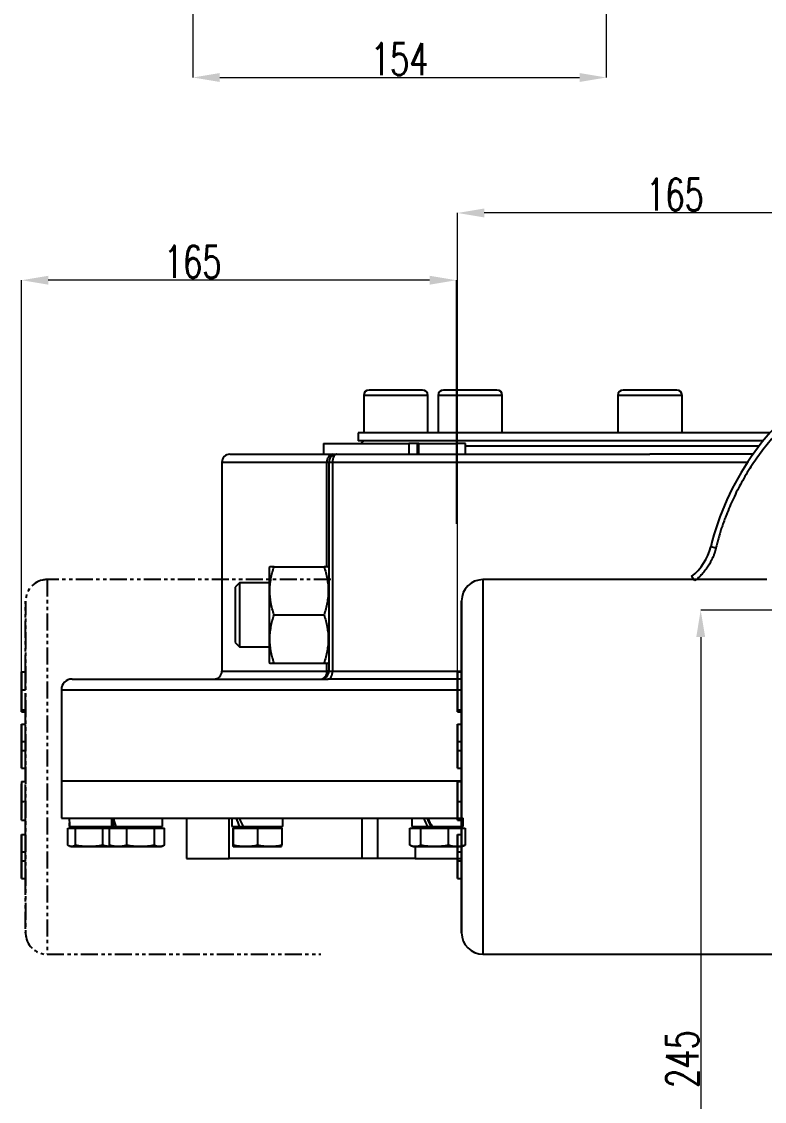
# Model space of a CAD drawing. Header units: millimetres. Extents: x 1953 to 4389, y 564 to 2287.
# Drawn here: x 2490.3 to 2767.9, y 815.7 to 1219.2 of the extents above; entities that cross this region are included whole.
import ezdxf

# ---------------------------------------------------------------- set-up
doc = ezdxf.new("R2010")
doc.units = ezdxf.units.MM
doc.linetypes.add('PHANTOM', pattern=[12.7, 6.35, -1.27, 1.27, -1.27, 1.27, -1.27])
doc.layers.add('AM_5', color=3, linetype='Continuous', lineweight=25)
doc.styles.add('SLDTEXTSTYLE1', font='txt.shx', dxfattribs={"width": 0.7, "bigfont": 'gbcbig.shx'})
doc.dimstyles.new('SLDDIMSTYLE12$0', dxfattribs={"dimtxt": 12, "dimasz": 10, "dimexe": 0, "dimexo": 0.0625, "dimgap": 0.875, "dimtad": 1, "dimdec": 1, "dimlfac": 1.8, "dimrnd": 1e-09, "dimzin": 12, "dimdsep": 46, "dimtxsty": 'SLDTEXTSTYLE1', "dimcen": 0.09, "dimdle": 8.16, "dimclrd": 3, "dimclre": 3, "dimadec": 0, "dimazin": 3, "dimtfac": 1, "dimtdec": 1, "dimtofl": 0, "dimtmove": 0, "dimatfit": 3, "dimfxl": 0, "dimfrac": 2, "dimtolj": 1, "dimlwd": 5, "dimlwe": 5, "dimarcsym": 0})

# ---------------------------------------------------------------- blocks, each defined once
blk = doc.blocks.new('*D67')
at = {"layer": 'AM_5', "color": 3, "linetype": 'Continuous', "lineweight": 5, "transparency": 16777216}
for p, q in [((2653.25, 976.33), (2653.25, 1147.72)), ((2805.75, 1147.72), (2663.25, 1147.72))]:
    blk.add_line(p, q, dxfattribs=at)
at = {"layer": 'AM_5', "color": 3, "lineweight": 5, "transparency": 16777216}
blk.add_line((2815.75, 1031.51), (2815.75, 1147.72), dxfattribs=at)
at = {"layer": 'AM_5', "color": 3, "transparency": 16777216}
for points in [[(2663.25, 1149.39), (2663.25, 1146.05), (2653.25, 1147.72)], [(2805.75, 1149.39), (2805.75, 1146.05), (2815.75, 1147.72)]]:
    blk.add_solid(points, dxfattribs=at)
at = {"layer": 'Defpoints', "color": 0, "transparency": 16777216}
for p in [(2653.25, 1147.72), (2815.75, 1031.45), (2653.25, 976.27)]:
    blk.add_point(p, dxfattribs=at)
at = {"layer": 'AM_5', "color": 0, "transparency": 16777216, "insert": (2734.5, 1154.59), "char_height": 12, "attachment_point": 5, "style": 'SLDTEXTSTYLE1'}
blk.add_mtext('\\A1;165', dxfattribs=at)
blk = doc.blocks.new('*D76')
at = {"layer": 'AM_5', "color": 3, "linetype": 'Continuous', "lineweight": 5, "transparency": 16777216}
for p, q in [((2490.29, 976.33), (2490.29, 1122.59)), ((2642.79, 1122.59), (2500.29, 1122.59))]:
    blk.add_line(p, q, dxfattribs=at)
at = {"layer": 'AM_5', "color": 3, "lineweight": 5, "transparency": 16777216}
blk.add_line((2652.79, 1031.51), (2652.79, 1122.59), dxfattribs=at)
at = {"layer": 'AM_5', "color": 3, "transparency": 16777216}
for points in [[(2500.29, 1124.25), (2500.29, 1120.92), (2490.29, 1122.59)], [(2642.79, 1124.25), (2642.79, 1120.92), (2652.79, 1122.59)]]:
    blk.add_solid(points, dxfattribs=at)
at = {"layer": 'Defpoints', "color": 0, "transparency": 16777216}
for p in [(2490.29, 1122.59), (2652.79, 1031.45), (2490.29, 976.27)]:
    blk.add_point(p, dxfattribs=at)
at = {"layer": 'AM_5', "color": 0, "transparency": 16777216, "insert": (2554.23, 1129.46), "char_height": 12, "attachment_point": 5, "style": 'SLDTEXTSTYLE1'}
blk.add_mtext('\\A1;165', dxfattribs=at)
blk = doc.blocks.new('*D77')
at = {"layer": 'AM_5', "color": 3, "lineweight": 5, "transparency": 16777216}
blk.add_line((2894.46, 999.26), (2744.12, 999.26), dxfattribs=at)
at = {"layer": 'AM_5', "color": 3, "linetype": 'Continuous', "lineweight": 5, "transparency": 16777216}
for p, q in [((2744.12, 989.26), (2744.12, 767.63)), ((2873.76, 757.63), (2744.12, 757.63))]:
    blk.add_line(p, q, dxfattribs=at)
at = {"layer": 'AM_5', "color": 3, "transparency": 16777216}
for points in [[(2742.46, 989.26), (2745.79, 989.26), (2744.12, 999.26)], [(2742.46, 767.63), (2745.79, 767.63), (2744.12, 757.63)]]:
    blk.add_solid(points, dxfattribs=at)
at = {"layer": 'Defpoints', "color": 0, "transparency": 16777216}
for p in [(2894.53, 999.26), (2744.12, 757.63), (2873.82, 757.63)]:
    blk.add_point(p, dxfattribs=at)
at = {"layer": 'AM_5', "color": 0, "transparency": 16777216, "insert": (2737.25, 831.55), "char_height": 12, "attachment_point": 5, "rotation": 90, "style": 'SLDTEXTSTYLE1'}
blk.add_mtext('\\A1;245', dxfattribs=at)
blk = doc.blocks.new('*D74')
at = {"layer": 'AM_5', "color": 3, "linetype": 'Continuous', "lineweight": 5, "transparency": 16777216}
for p, q in [((2708.85, 1371.23), (2708.85, 1198.33)), ((2564.36, 1198.33), (2698.85, 1198.33))]:
    blk.add_line(p, q, dxfattribs=at)
at = {"layer": 'AM_5', "color": 3, "lineweight": 5, "transparency": 16777216}
blk.add_line((2554.36, 1297.51), (2554.36, 1198.33), dxfattribs=at)
at = {"layer": 'AM_5', "color": 3, "transparency": 16777216}
for points in [[(2564.36, 1199.99), (2564.36, 1196.66), (2554.36, 1198.33)], [(2698.85, 1199.99), (2698.85, 1196.66), (2708.85, 1198.33)]]:
    blk.add_solid(points, dxfattribs=at)
at = {"layer": 'Defpoints', "color": 0, "transparency": 16777216}
for p in [(2708.85, 1371.29), (2554.36, 1297.57), (2708.85, 1198.33)]:
    blk.add_point(p, dxfattribs=at)
at = {"layer": 'AM_5', "color": 0, "transparency": 16777216, "insert": (2631.6, 1205.2), "char_height": 12, "attachment_point": 5, "style": 'SLDTEXTSTYLE1'}
blk.add_mtext('\\A1;154', dxfattribs=at)

msp = doc.modelspace()

# ---------------------------------------------------------------- linework, layer by layer
at = {"color": 7, "linetype": 'Continuous', "lineweight": 25}
for p, q in [((2618.154, 1079.543), (2618.154, 1065.543)), ((2642.154, 1079.543), (2618.154, 1079.543)), ((2642.154, 1065.543), (2642.154, 1079.543)), ((2645.978, 1079.543), (2645.978, 1065.543)), ((2669.978, 1079.543), (2645.978, 1079.543)), ((2669.978, 1065.543), (2669.978, 1079.543)), ((2713.154, 1079.543), (2713.154, 1065.543)), ((2737.154, 1079.543), (2713.154, 1079.543)), ((2737.154, 1065.543), (2737.154, 1079.543)), ((2616.154, 1065.543), (2616.154, 1062.543)), ((2769.984, 1065.543), (2616.154, 1065.543)), ((2603.178, 1061.543), (2603.178, 1057.543)), ((2603.181, 1061.543), (2603.178, 1061.543)), ((2603.181, 1061.543), (2603.181, 1057.543)), ((2603.181, 1061.543), (2635.001, 1061.543)), ((2767.453, 1062.543), (2616.154, 1062.543)), ((2618.154, 1062.543), (2617.154, 1061.543)), ((2635.001, 1061.543), (2635.001, 1057.543)), ((2638.183, 1061.543), (2635.001, 1061.543)), ((2638.776, 1061.543), (2638.179, 1061.543)), ((2638.183, 1061.543), (2638.183, 1057.543)), ((2638.776, 1057.543), (2638.776, 1061.543)), ((2638.776, 1061.543), (2653.032, 1061.543)), ((2653.032, 1061.543), (2653.032, 1057.543)), ((2656.214, 1061.543), (2653.032, 1061.543)), ((2656.214, 1057.543), (2656.214, 1061.543)), ((2765.874, 1060.543), (2656.214, 1060.543)), ((2565.154, 1054.543), (2565.154, 976.543)), ((2565.154, 1054.543), (2604.417, 1054.543)), ((2604.417, 1054.543), (2605.154, 1054.543)), ((2604.417, 1015.543), (2604.417, 1054.543)), ((2605.154, 1054.543), (2606.482, 1054.543)), ((2605.154, 1054.543), (2605.154, 976.543)), ((2606.482, 1054.543), (2606.482, 976.543)), ((2606.482, 1054.543), (2761.598, 1054.543)), ((2749.805, 1022.489), (2747.861, 1022.96)), ((2583.07, 1015.543), (2582.854, 1015.168)), ((2582.854, 1015.168), (2582.854, 979.918)), ((2584.678, 1015.543), (2603.329, 1015.543)), ((2605.154, 1015.168), (2604.937, 1015.543)), ((2571.778, 1009.543), (2570.154, 1007.919)), ((2582.854, 1009.543), (2571.778, 1009.543)), ((2571.778, 1009.543), (2571.778, 985.543)), ((2768.782, 1010.726), (2662.752, 1010.726)), ((2741.932, 1010.311), (2740.704, 1011.889)), ((2570.154, 1007.919), (2570.154, 987.167)), ((2584.678, 997.543), (2603.329, 997.543)), ((2570.154, 987.167), (2571.778, 985.543)), ((2571.778, 985.543), (2582.854, 985.543)), ((2565.154, 976.543), (2604.417, 976.543)), ((2582.854, 979.918), (2583.07, 979.543)), ((2584.678, 979.543), (2603.329, 979.543)), ((2604.417, 976.543), (2604.417, 979.543)), ((2605.154, 976.543), (2604.417, 976.543)), ((2604.937, 979.543), (2605.154, 979.918)), ((2605.154, 976.543), (2606.482, 976.543)), ((2606.482, 976.543), (2654.675, 976.543)), ((2654.675, 973.543), (2604.811, 973.543)), ((2653.174, 974.679), (2653.174, 974.679)), ((2653.252, 972.442), (2653.252, 976.27)), ((2653.252, 976.27), (2653.252, 976.27)), ((2653.252, 976.27), (2653.252, 969.498)), ((2653.252, 976.27), (2654.752, 976.27)), ((2653.252, 976.27), (2654.752, 976.27)), ((2653.252, 969.802), (2653.252, 972.442)), ((2653.252, 972.442), (2653.252, 972.442)), ((2653.252, 969.371), (2653.252, 972.442)), ((2653.252, 972.442), (2653.252, 970.15)), ((2653.252, 972.442), (2653.252, 972.442)), ((2654.752, 969.498), (2654.752, 976.27)), ((2654.752, 976.27), (2654.752, 976.27)), ((2505.154, 969.543), (2505.154, 935.543)), ((2505.154, 969.543), (2654.675, 969.543)), ((2653.252, 965.129), (2653.252, 969.802)), ((2653.252, 969.498), (2654.752, 969.498)), ((2653.252, 966.211), (2653.252, 961.279)), ((2653.252, 961.279), (2653.252, 965.129)), ((2654.752, 961.926), (2653.252, 961.926)), ((2653.252, 961.279), (2654.752, 961.279)), ((2654.752, 961.279), (2654.752, 961.926)), ((2654.752, 956.695), (2654.752, 961.279)), ((2653.252, 956.695), (2654.752, 956.695)), ((2653.252, 956.695), (2653.252, 950.13)), ((2653.252, 952.819), (2653.252, 956.695)), ((2654.752, 950.13), (2654.752, 956.695)), ((2653.252, 951.001), (2653.252, 952.819)), ((2653.252, 945.985), (2653.252, 951.001)), ((2653.252, 950.271), (2653.252, 946.702)), ((2653.252, 948.494), (2653.252, 950.271)), ((2654.752, 950.13), (2653.252, 950.13)), ((2653.252, 950.13), (2653.252, 946.861)), ((2653.252, 946.702), (2653.252, 948.494)), ((2654.752, 946.861), (2654.752, 950.13)), ((2653.252, 946.861), (2653.252, 940.274)), ((2653.252, 946.861), (2654.752, 946.861)), ((2653.252, 944.168), (2653.252, 945.985)), ((2653.252, 940.274), (2653.252, 944.168)), ((2654.752, 940.274), (2654.752, 946.861)), ((2653.252, 940.274), (2654.752, 940.274)), ((2654.752, 935.303), (2654.752, 940.274)), ((2505.154, 935.543), (2505.154, 921.543)), ((2505.154, 935.543), (2654.675, 935.543)), ((2505.154, 935.543), (2654.675, 935.543)), ((2653.252, 935.303), (2654.752, 935.303)), ((2653.252, 924.272), (2653.252, 928.293)), ((2653.252, 928.293), (2653.252, 928.293)), ((2653.252, 928.293), (2653.252, 920.831)), ((2653.252, 927.752), (2654.752, 927.752)), ((2653.252, 920.831), (2653.252, 924.531)), ((2653.252, 924.272), (2653.252, 924.272)), ((2653.252, 923.823), (2653.252, 924.069)), ((2505.154, 921.543), (2655.297, 921.543)), ((2508.104, 921.543), (2508.104, 921.536)), ((2523.899, 921.543), (2523.899, 918.443)), ((2542.999, 918.443), (2542.999, 921.543)), ((2551.88, 921.543), (2551.88, 906.543)), ((2567.916, 906.543), (2567.916, 921.543)), ((2568.879, 921.543), (2568.879, 918.443)), ((2587.979, 918.443), (2587.979, 921.543)), ((2617.447, 921.543), (2617.447, 906.543)), ((2623.358, 921.543), (2623.358, 906.543)), ((2636.197, 921.543), (2636.197, 918.443)), ((2653.252, 920.831), (2653.252, 923.823)), ((2653.252, 920.831), (2653.252, 920.831)), ((2653.252, 920.831), (2654.752, 920.831)), ((2655.297, 918.443), (2655.297, 921.543)), ((2507.577, 911.45), (2507.577, 917.843)), ((2507.577, 917.843), (2510.414, 917.843)), ((2508.104, 918.443), (2508.272, 918.443)), ((2508.272, 918.443), (2523.899, 918.443)), ((2509.419, 918.443), (2508.819, 917.843)), ((2510.414, 911.45), (2510.414, 917.843)), ((2510.414, 917.843), (2520.49, 917.843)), ((2520.49, 917.843), (2520.49, 911.45)), ((2520.49, 917.843), (2523.166, 917.843)), ((2523.166, 911.45), (2523.166, 917.843)), ((2523.166, 917.843), (2529.613, 917.843)), ((2523.899, 918.443), (2524.624, 918.443)), ((2525.214, 918.443), (2524.614, 917.843)), ((2524.624, 918.443), (2525.465, 918.443)), ((2525.465, 918.443), (2542.999, 918.443)), ((2529.613, 911.45), (2529.613, 917.843)), ((2529.613, 917.843), (2539.895, 917.843)), ((2539.895, 917.843), (2539.895, 911.45)), ((2539.895, 917.843), (2543.731, 917.843)), ((2542.284, 917.843), (2541.684, 918.443)), ((2543.731, 911.45), (2543.731, 917.843)), ((2568.879, 918.443), (2571.673, 918.443)), ((2569.354, 911.45), (2569.354, 917.843)), ((2569.354, 917.843), (2569.506, 917.843)), ((2569.506, 911.45), (2569.506, 917.843)), ((2569.506, 917.843), (2578.581, 917.843)), ((2570.194, 918.443), (2569.594, 917.843)), ((2571.673, 918.443), (2572.604, 918.443)), ((2572.604, 918.443), (2573.058, 918.443)), ((2573.058, 918.443), (2587.979, 918.443)), ((2578.581, 911.45), (2578.581, 917.843)), ((2578.581, 917.843), (2587.504, 917.843)), ((2587.264, 917.843), (2586.664, 918.443)), ((2587.504, 917.843), (2587.504, 911.45)), ((2635.425, 911.45), (2635.425, 917.843)), ((2635.425, 917.843), (2639.542, 917.843)), ((2636.197, 918.443), (2642.089, 918.443)), ((2637.512, 918.443), (2636.912, 917.843)), ((2637.345, 918.443), (2637.345, 918.276)), ((2639.542, 911.45), (2639.542, 917.843)), ((2639.542, 917.843), (2649.864, 917.843)), ((2642.089, 918.443), (2642.592, 918.443)), ((2642.592, 918.443), (2643.807, 918.443)), ((2643.807, 918.443), (2655.297, 918.443)), ((2649.864, 911.45), (2649.864, 917.843)), ((2649.864, 917.843), (2656.069, 917.843)), ((2654.582, 917.843), (2653.982, 918.443)), ((2656.069, 917.843), (2656.069, 911.45)), ((2653.252, 915.468), (2654.752, 915.468)), ((2653.252, 915.468), (2653.252, 908.903)), ((2653.252, 911.591), (2653.252, 915.468)), ((2654.752, 908.903), (2654.752, 915.468)), ((2508.26, 911.086), (2508.654, 910.943)), ((2508.654, 910.943), (2508.995, 910.943)), ((2508.995, 910.943), (2515.452, 910.943)), ((2515.452, 910.943), (2524.11, 910.943)), ((2523.166, 911.45), (2523.763, 911.292)), ((2523.731, 911.204), (2524.449, 910.943)), ((2524.355, 910.977), (2524.11, 910.943)), ((2524.11, 910.943), (2524.449, 910.943)), ((2524.449, 910.943), (2526.39, 910.943)), ((2526.39, 910.943), (2534.754, 910.943)), ((2534.754, 910.943), (2541.813, 910.943)), ((2541.813, 910.943), (2542.449, 910.943)), ((2542.449, 910.943), (2543.166, 911.204)), ((2569.43, 910.943), (2574.044, 910.943)), ((2574.044, 910.943), (2583.043, 910.943)), ((2583.043, 910.943), (2587.428, 910.943)), ((2635.915, 911.245), (2636.747, 910.943)), ((2636.747, 910.943), (2637.483, 910.943)), ((2637.345, 910.943), (2637.345, 906.543)), ((2637.483, 910.943), (2644.703, 910.943)), ((2644.703, 910.943), (2652.967, 910.943)), ((2652.967, 910.943), (2654.747, 910.943)), ((2653.252, 909.774), (2653.252, 911.591)), ((2653.252, 904.758), (2653.252, 909.774)), ((2653.252, 909.044), (2653.252, 905.475)), ((2653.252, 907.267), (2653.252, 909.044)), ((2654.752, 908.903), (2653.252, 908.903)), ((2653.252, 908.903), (2653.252, 905.634)), ((2654.747, 910.943), (2655.578, 911.245)), ((2654.752, 905.634), (2654.752, 908.903)), ((2655.551, 911.322), (2656.069, 911.45)), ((2551.88, 906.543), (2567.916, 906.543)), ((2617.447, 906.543), (2567.916, 906.543)), ((2623.358, 906.543), (2617.447, 906.543)), ((2637.345, 906.543), (2623.358, 906.543)), ((2637.345, 906.543), (2654.675, 906.543)), ((2653.252, 905.475), (2653.252, 907.267)), ((2653.252, 905.634), (2653.252, 899.047)), ((2653.252, 905.634), (2654.752, 905.634)), ((2653.252, 902.941), (2653.252, 904.758)), ((2654.752, 899.047), (2654.752, 905.634)), ((2653.252, 899.047), (2653.252, 902.941)), ((2653.252, 899.047), (2654.752, 899.047)), ((2662.752, 870.726), (2803.752, 870.726))]:
    msp.add_line(p, q, dxfattribs=at)
at = {"color": 7, "linetype": 'PHANTOM', "lineweight": 25}
for p, q in [((2605.825, 1010.726), (2499.795, 1010.726)), ((2490.295, 972.442), (2490.295, 976.27)), ((2490.295, 976.27), (2490.295, 976.27)), ((2490.295, 976.27), (2490.295, 969.498)), ((2490.295, 976.27), (2491.795, 976.27)), ((2490.295, 976.27), (2491.795, 976.27)), ((2490.295, 969.802), (2490.295, 972.442)), ((2490.295, 972.442), (2490.295, 972.442)), ((2490.295, 969.371), (2490.295, 972.442)), ((2490.295, 972.442), (2490.295, 970.15)), ((2490.295, 972.442), (2490.295, 972.442)), ((2491.795, 969.498), (2491.795, 976.27)), ((2491.795, 976.27), (2491.795, 976.27)), ((2490.295, 965.129), (2490.295, 969.802)), ((2490.295, 969.498), (2491.795, 969.498)), ((2490.295, 966.211), (2490.295, 961.279)), ((2490.295, 961.279), (2490.295, 965.129)), ((2491.795, 961.926), (2490.295, 961.926)), ((2490.295, 961.279), (2491.795, 961.279)), ((2491.794, 956.695), (2491.794, 961.279)), ((2491.795, 961.279), (2491.795, 961.926)), ((2490.295, 956.695), (2491.795, 956.695)), ((2490.295, 956.695), (2490.295, 950.13)), ((2490.295, 952.819), (2490.295, 956.695)), ((2491.795, 950.13), (2491.795, 956.695)), ((2490.295, 951.001), (2490.295, 952.819)), ((2490.295, 945.985), (2490.295, 951.001)), ((2490.295, 950.271), (2490.295, 946.702)), ((2490.295, 948.494), (2490.295, 950.271)), ((2491.795, 950.13), (2490.295, 950.13)), ((2490.295, 950.13), (2490.295, 946.861)), ((2490.295, 946.702), (2490.295, 948.494)), ((2491.795, 946.861), (2491.795, 950.13)), ((2490.295, 946.861), (2490.295, 940.274)), ((2490.295, 946.861), (2491.795, 946.861)), ((2490.295, 944.168), (2490.295, 945.985)), ((2490.295, 940.274), (2490.295, 944.168)), ((2491.795, 940.274), (2491.795, 946.861)), ((2490.295, 940.274), (2491.795, 940.274)), ((2491.794, 935.303), (2491.794, 940.274)), ((2490.295, 935.303), (2491.795, 935.303)), ((2490.295, 924.272), (2490.295, 928.293)), ((2490.295, 928.293), (2490.295, 928.293)), ((2490.295, 928.293), (2490.295, 920.831)), ((2490.295, 927.752), (2491.795, 927.752)), ((2490.295, 920.831), (2490.295, 924.531)), ((2490.295, 924.272), (2490.295, 924.272)), ((2490.295, 923.823), (2490.295, 924.069)), ((2490.295, 920.831), (2490.295, 923.823)), ((2490.295, 920.831), (2490.295, 920.831)), ((2490.295, 920.831), (2491.795, 920.831)), ((2490.295, 915.468), (2491.795, 915.468)), ((2490.295, 915.468), (2490.295, 908.903)), ((2490.295, 911.591), (2490.295, 915.468)), ((2491.795, 908.903), (2491.795, 915.468)), ((2490.295, 909.774), (2490.295, 911.591)), ((2490.295, 904.758), (2490.295, 909.774)), ((2490.295, 909.044), (2490.295, 905.475)), ((2490.295, 907.267), (2490.295, 909.044)), ((2491.795, 908.903), (2490.295, 908.903)), ((2490.295, 908.903), (2490.295, 905.634)), ((2491.795, 905.634), (2491.795, 908.903)), ((2490.295, 905.475), (2490.295, 907.267)), ((2490.295, 905.634), (2490.295, 899.047)), ((2490.295, 905.634), (2491.795, 905.634)), ((2490.295, 902.941), (2490.295, 904.758)), ((2491.795, 899.047), (2491.795, 905.634)), ((2490.295, 899.047), (2490.295, 902.941)), ((2490.295, 899.047), (2491.795, 899.047)), ((2499.795, 870.726), (2602.187, 870.726))]:
    msp.add_line(p, q, dxfattribs=at)
at = {"color": 7, "linetype": 'Continuous', "lineweight": 25, "flags": 128}
for points in [[(2608.154, 1057.543), (2607.828, 1057.485), (2607.514, 1057.314), (2607.225, 1057.037), (2606.972, 1056.664), (2606.764, 1056.209), (2606.609, 1055.691), (2606.514, 1055.128), (2606.482, 1054.543)], [(2662.752, 1010.726), (2662.752, 1010.548), (2662.752, 1010.013), (2662.752, 1009.126), (2662.752, 1007.89), (2662.752, 1006.312), (2662.752, 1004.4), (2662.752, 1002.163), (2662.752, 999.614), (2662.752, 996.764), (2662.752, 993.628), (2662.752, 990.223), (2662.752, 986.566), (2662.752, 982.675), (2662.752, 978.571), (2662.753, 974.273), (2662.753, 969.805), (2662.753, 965.188), (2662.753, 960.447), (2662.753, 955.605), (2662.753, 950.688), (2662.753, 945.72), (2662.753, 940.726), (2662.753, 935.732), (2662.753, 930.764), (2662.753, 925.846), (2662.753, 921.005), (2662.753, 916.263), (2662.753, 911.647), (2662.753, 907.178), (2662.752, 902.881), (2662.752, 898.776), (2662.752, 894.886), (2662.752, 891.228), (2662.752, 887.823), (2662.752, 884.688), (2662.752, 881.838), (2662.752, 879.288), (2662.752, 877.052), (2662.752, 875.139), (2662.752, 873.561), (2662.752, 872.326), (2662.752, 871.438), (2662.752, 870.904), (2662.752, 870.726)], [(2604.811, 973.543), (2605.137, 973.6), (2605.45, 973.771), (2605.739, 974.048), (2605.993, 974.421), (2606.201, 974.876), (2606.355, 975.395), (2606.45, 975.957), (2606.482, 976.543)]]:
    msp.add_lwpolyline(points, dxfattribs=at)
at = {"color": 7, "linetype": 'PHANTOM', "lineweight": 25, "flags": 128}
msp.add_lwpolyline([(2499.795, 1010.726), (2499.795, 1010.548), (2499.795, 1010.013), (2499.795, 1009.126), (2499.795, 1007.89), (2499.795, 1006.312), (2499.795, 1004.4), (2499.795, 1002.163), (2499.795, 999.614), (2499.795, 996.764), (2499.795, 993.628), (2499.795, 990.223), (2499.795, 986.566), (2499.795, 982.675), (2499.795, 978.571), (2499.795, 974.273), (2499.795, 969.805), (2499.795, 965.188), (2499.795, 960.447), (2499.795, 955.605), (2499.795, 950.688), (2499.795, 945.72), (2499.795, 940.726), (2499.795, 935.732), (2499.795, 930.764), (2499.795, 925.846), (2499.795, 921.005), (2499.795, 916.263), (2499.795, 911.647), (2499.795, 907.178), (2499.795, 902.881), (2499.795, 898.776), (2499.795, 894.886), (2499.795, 891.228), (2499.795, 887.823), (2499.795, 884.688), (2499.795, 881.838), (2499.795, 879.288), (2499.795, 877.052), (2499.795, 875.139), (2499.795, 873.561), (2499.795, 872.326), (2499.795, 871.438), (2499.795, 870.904), (2499.795, 870.726)], dxfattribs=at)
at = {"color": 7, "linetype": 'Continuous', "lineweight": 25}
for centre, radius, start, end in [((2620.154, 1079.543), 2, 90, 180), ((2640.154, 1079.543), 2, 0, 90), ((2647.978, 1079.543), 2, 90, 180), ((2667.978, 1079.543), 2, 0, 90), ((2715.154, 1079.543), 2, 90, 180), ((2735.154, 1079.543), 2, 0, 90), ((2845.527, 999.26), 100.5, 124.05076, 166.35965), ((2568.154, 1054.543), 3, 90, 180), ((2607.109, 1054.866), 2.711, 99.08236, 186.84114), ((2608.154, 1054.543), 3, 90, 180), ((2728.426, 1027.677), 20, 307.87388, 346.35965), ((2662.752, 1002.726), 8, 90, 180), ((2562.154, 976.543), 3, 270, 0), ((2602.154, 976.543), 3, 270, 0), ((2601.726, 976.22), 2.711, 279.08236, 6.84114), ((2509.154, 969.543), 4, 90, 180), ((2662.752, 878.726), 8, 180, 270)]:
    msp.add_arc(centre, radius, start, end, dxfattribs=at)
at = {"color": 7, "linetype": 'PHANTOM', "lineweight": 25}
for centre, start, end in [((2499.795, 1002.726), 90, 180), ((2499.795, 878.726), 180, 270)]:
    msp.add_arc(centre, 8, start, end, dxfattribs=at)
at = {"color": 7, "linetype": 'Continuous', "lineweight": 25}
for centre, major_axis, ratio, start_param, end_param in [((2517.654, 921.543), (0.006, 16.541), 0.5773502, 1.5709942, 1.7595211), ((2517.654, 918.443), (0.006, 16.541), 0.5773502, 1.4775462, 1.5709942), ((2533.449, 918.443), (-4.925, 16.357), 0.5002441, 1.2327782, 1.4213051), ((2533.449, 921.543), (-4.925, 16.357), 0.5002441, 1.4213051, 1.609832), ((2578.429, 918.443), (-7.745, 16.327), 0.3421699, 1.2213546, 1.4098815), ((2578.429, 921.543), (-7.745, 16.327), 0.3421699, 1.4098815, 1.5984084), ((2645.747, 918.443), (-9.127, 16.468), 0.170698, 1.2879429, 1.4764699), ((2645.747, 918.443), (-6.164, 11.122), 0.170698, 1.1952933, 1.4764699), ((2645.747, 921.543), (-9.127, 16.468), 0.170698, 1.4764699, 1.6649968)]:
    msp.add_ellipse(centre, major_axis=major_axis, ratio=ratio, start_param=start_param, end_param=end_param, dxfattribs=at)
for points in [[(2623.083, 1081.543), (2621.207, 1081.543), (2620.154, 1081.543), (2620.154, 1081.543)], [(2735.154, 1081.543), (2735.154, 1081.543), (2734.1, 1081.543), (2732.225, 1081.543)], [(2568.154, 1057.543), (2568.154, 1057.543), (2581.837, 1057.543), (2606.681, 1057.543)], [(2606.681, 1057.543), (2607.631, 1057.543), (2608.154, 1057.543), (2608.154, 1057.543)], [(2608.154, 1057.543), (2642.756, 1057.543), (2683.485, 1057.543), (2725.154, 1057.543)]]:
    msp.add_open_spline(points, degree=3, dxfattribs=at)
for points, knots in [([(2640.154, 1081.543), (2640.154, 1081.543), (2639.567, 1081.543), (2637.37, 1081.543), (2635.808, 1081.543), (2632.153, 1081.543), (2630.142, 1081.543), (2626.263, 1081.543), (2624.481, 1081.543), (2623.083, 1081.543)], [0, 0, 0, 0, 0.25, 0.25, 0.5, 0.5, 0.75, 0.75, 1, 1, 1, 1]), ([(2657.978, 1081.543), (2655.326, 1081.543), (2652.783, 1081.543), (2649.032, 1081.543), (2647.978, 1081.543), (2647.978, 1081.543)], [0, 0, 0, 0, 0.5, 0.5, 1, 1, 1, 1]), ([(2667.978, 1081.543), (2667.978, 1081.543), (2666.925, 1081.543), (2663.174, 1081.543), (2660.631, 1081.543), (2657.978, 1081.543)], [0, 0, 0, 0, 0.5, 0.5, 1, 1, 1, 1]), ([(2732.225, 1081.543), (2730.826, 1081.543), (2729.044, 1081.543), (2725.165, 1081.543), (2723.154, 1081.543), (2719.5, 1081.543), (2717.938, 1081.543), (2715.74, 1081.543), (2715.154, 1081.543), (2715.154, 1081.543)], [0, 0, 0, 0, 0.25, 0.25, 0.5, 0.5, 0.75, 0.75, 1, 1, 1, 1]), ([(2787.187, 1078.624), (2786.886, 1078.403), (2784.74, 1076.807), (2780.87, 1073.676), (2775.82, 1068.967), (2771.111, 1063.916), (2766.782, 1058.565), (2762.848, 1052.945), (2759.348, 1047.121), (2756.275, 1041.11), (2754.271, 1036.426), (2753.043, 1033.174), (2752.419, 1031.42), (2751.827, 1029.655), (2751.27, 1027.879), (2750.746, 1026.093), (2750.254, 1024.297), (2749.955, 1023.091), (2749.805, 1022.489)], [0.36159579, 0.36159579, 0.36159579, 0.36159579, 0.37200009, 0.43599801, 0.50000063, 0.56399855, 0.62800117, 0.69137704, 0.75475777, 0.81692516, 0.87909753, 0.89638416, 0.91365554, 0.93091785, 0.94817727, 0.96543998, 0.98271217, 1, 1, 1, 1]), ([(2763.653, 1057.543), (2762.978, 1057.543), (2758.259, 1057.543), (2749.459, 1057.543), (2737.289, 1057.543), (2729.199, 1057.543), (2725.154, 1057.543)], [0.02517383, 0.02517383, 0.02517383, 0.02517383, 0.0772497, 0.38918331, 0.69458849, 1, 1, 1, 1]), ([(2749.805, 1022.489), (2749.768, 1022.34), (2749.694, 1022.043), (2749.572, 1021.601), (2749.441, 1021.162), (2749.3, 1020.726), (2749.151, 1020.293), (2748.993, 1019.863), (2748.825, 1019.436), (2748.47, 1018.581), (2747.867, 1017.323), (2746.923, 1015.718), (2745.847, 1014.198), (2744.849, 1013.016), (2743.997, 1012.126), (2743.335, 1011.491), (2742.649, 1010.883), (2742.171, 1010.501), (2741.932, 1010.311)], [0, 0, 0, 0, 0.0310762, 0.0621131, 0.0931241, 0.1241227, 0.1551224, 0.1861367, 0.2171792, 0.2482633, 0.3741169, 0.5000067, 0.6258603, 0.75175, 0.8138598, 0.875866, 0.9378767, 1, 1, 1, 1]), ([(2584.678, 997.543), (2584.188, 999.012), (2583.784, 1000.493), (2583.225, 1003.484), (2583.071, 1004.995), (2583.07, 1006.908), (2583.079, 1007.293), (2583.116, 1008.058), (2583.144, 1008.44), (2583.254, 1009.58), (2583.362, 1010.335), (2583.783, 1012.588), (2584.187, 1014.071), (2584.678, 1015.543)], [0, 0, 0, 0, 0.25, 0.25, 0.5, 0.5, 0.5625, 0.5625, 0.625, 0.625, 0.75, 0.75, 1, 1, 1, 1]), ([(2584.678, 1015.543), (2584.195, 1015.543), (2583.283, 1015.543), (2583.177, 1015.543), (2583.127, 1015.543)], [0, 0, 0, 0, 0.5291087, 1, 1, 1, 1]), ([(2603.329, 1015.543), (2603.819, 1014.073), (2604.223, 1012.593), (2604.782, 1009.602), (2604.936, 1008.09), (2604.937, 1006.177), (2604.928, 1005.793), (2604.891, 1005.027), (2604.863, 1004.646), (2604.754, 1003.505), (2604.645, 1002.75), (2604.225, 1000.498), (2603.82, 999.014), (2603.329, 997.543)], [0, 0, 0, 0, 0.25, 0.25, 0.5, 0.5, 0.5625, 0.5625, 0.625, 0.625, 0.75, 0.75, 1, 1, 1, 1]), ([(2604.88, 1015.543), (2604.898, 1015.543), (2605.04, 1015.543), (2604.522, 1015.543), (2603.73, 1015.543), (2603.329, 1015.543)], [0, 0, 0, 0, 0.0697231, 0.5305997, 1, 1, 1, 1]), ([(2654.752, 976.27), (2654.752, 977.464), (2654.752, 980.408), (2654.752, 984.636), (2654.752, 988.941), (2654.752, 992.697), (2654.752, 995.878), (2654.752, 998.718), (2654.752, 1000.98), (2654.752, 1002.414), (2654.752, 1002.879), (2654.752, 1002.414), (2654.752, 1000.98), (2654.752, 998.718), (2654.752, 995.878), (2654.752, 992.698), (2654.752, 988.938), (2654.752, 984.645), (2654.752, 979.883), (2654.752, 974.731), (2654.752, 969.28), (2654.752, 963.04), (2654.753, 956.038), (2654.753, 948.365), (2654.753, 943.246), (2654.753, 940.726)], [0, 0, 0, 0, 0.0279063, 0.0687994, 0.1096924, 0.150368, 0.1906154, 0.2302372, 0.2813181, 0.3310053, 0.3791996, 0.4273908, 0.4770781, 0.528162, 0.5677838, 0.6080312, 0.6487067, 0.6895998, 0.7304928, 0.7711684, 0.8114158, 0.8510376, 0.9021185, 0.9518065, 1, 1, 1, 1]), ([(2584.678, 979.543), (2584.188, 981.012), (2583.784, 982.493), (2583.225, 985.484), (2583.071, 986.995), (2583.07, 988.908), (2583.079, 989.293), (2583.116, 990.058), (2583.144, 990.44), (2583.254, 991.58), (2583.362, 992.335), (2583.783, 994.588), (2584.187, 996.071), (2584.678, 997.543)], [0, 0, 0, 0, 0.25, 0.25, 0.5, 0.5, 0.5625, 0.5625, 0.625, 0.625, 0.75, 0.75, 1, 1, 1, 1]), ([(2603.329, 997.543), (2603.819, 996.073), (2604.223, 994.593), (2604.782, 991.602), (2604.936, 990.09), (2604.937, 988.177), (2604.928, 987.793), (2604.891, 987.027), (2604.863, 986.646), (2604.754, 985.505), (2604.645, 984.75), (2604.225, 982.498), (2603.82, 981.014), (2603.329, 979.543)], [0, 0, 0, 0, 0.25, 0.25, 0.5, 0.5, 0.5625, 0.5625, 0.625, 0.625, 0.75, 0.75, 1, 1, 1, 1]), ([(2583.127, 979.543), (2583.109, 979.543), (2582.967, 979.543), (2583.485, 979.543), (2584.278, 979.543), (2584.678, 979.543)], [0, 0, 0, 0, 0.0697231, 0.5305997, 1, 1, 1, 1]), ([(2603.329, 979.543), (2603.812, 979.543), (2604.724, 979.543), (2604.83, 979.543), (2604.88, 979.543)], [0, 0, 0, 0, 0.5291087, 1, 1, 1, 1]), ([(2509.154, 973.543), (2509.154, 973.543), (2517.88, 973.543), (2551.245, 973.543), (2575.371, 973.543), (2604.811, 973.543)], [0, 0, 0, 0, 0.5, 0.5, 1, 1, 1, 1]), ([(2653.252, 970.15), (2653.252, 969.453), (2653.252, 968.403), (2653.252, 967.066), (2653.252, 966.304), (2653.252, 965.826), (2653.252, 965.782), (2653.252, 965.758)], [0, 0, 0, 0, 0.3362422, 0.5068906, 0.6797858, 0.8263629, 1, 1, 1, 1]), ([(2653.252, 969.498), (2653.252, 968.489), (2653.252, 966.65), (2653.252, 964.42), (2653.252, 962.949), (2653.252, 962.065), (2653.252, 961.977), (2653.252, 961.926)], [0, 0, 0, 0, 0.276074, 0.5026478, 0.648994, 0.7958383, 1, 1, 1, 1]), ([(2653.252, 965.758), (2653.252, 965.784), (2653.252, 965.825), (2653.252, 966.266), (2653.252, 966.992), (2653.252, 968.061), (2653.252, 968.935), (2653.252, 969.371)], [0, 0, 0, 0, 0.23514464, 0.37534254, 0.51600229, 0.75891345, 1, 1, 1, 1]), ([(2654.752, 961.926), (2654.752, 961.976), (2654.752, 962.061), (2654.752, 962.911), (2654.752, 964.338), (2654.752, 966.584), (2654.752, 968.458), (2654.752, 969.498)], [0, 0, 0, 0, 0.20196089, 0.34462277, 0.48768998, 0.71560343, 1, 1, 1, 1]), ([(2653.252, 961.926), (2653.252, 961.947), (2653.252, 961.99), (2653.252, 962.373), (2653.252, 963.449), (2653.252, 964.845), (2653.252, 965.903), (2653.252, 966.211)], [0, 0, 0, 0, 0.1629267, 0.3248672, 0.5602734, 0.8718604, 1, 1, 1, 1]), ([(2654.753, 940.726), (2654.753, 938.206), (2654.753, 933.087), (2654.753, 925.414), (2654.752, 918.411), (2654.752, 912.172), (2654.752, 906.721), (2654.752, 901.569), (2654.752, 896.807), (2654.752, 892.514), (2654.752, 888.754), (2654.752, 885.573), (2654.752, 882.734), (2654.752, 880.472), (2654.752, 879.038), (2654.752, 878.572), (2654.752, 879.038), (2654.752, 880.472), (2654.752, 882.734), (2654.752, 885.575), (2654.752, 888.75), (2654.752, 892.529), (2654.752, 895.979), (2654.752, 898.317), (2654.752, 899.047)], [0, 0, 0, 0, 0.05074112, 0.10305579, 0.15684183, 0.19855941, 0.24093569, 0.28376278, 0.32681888, 0.36987498, 0.41270207, 0.45507835, 0.49679593, 0.55057883, 0.60289426, 0.65363776, 0.70437809, 0.75669356, 0.8104796, 0.85219718, 0.89457346, 0.93740055, 0.98045665, 1, 1, 1, 1]), ([(2653.252, 935.303), (2653.252, 935.275), (2653.252, 935.228), (2653.252, 934.816), (2653.252, 934.118), (2653.252, 932.856), (2653.252, 930.924), (2653.252, 929.094), (2653.252, 928.067), (2653.252, 927.752)], [0, 0, 0, 0, 0.19850126, 0.33381372, 0.46876285, 0.63199476, 0.79642738, 0.93750048, 1, 1, 1, 1]), ([(2653.252, 928.012), (2653.252, 928.837), (2653.252, 930.487), (2653.252, 932.596), (2653.252, 934.32), (2653.252, 935.181), (2653.252, 935.262), (2653.252, 935.303)], [0, 0, 0, 0, 0.1793436, 0.3588888, 0.5415629, 0.7659487, 1, 1, 1, 1]), ([(2654.752, 927.752), (2654.752, 928.61), (2654.752, 930.171), (2654.752, 932.149), (2654.752, 933.762), (2654.752, 934.761), (2654.752, 935.227), (2654.752, 935.277), (2654.752, 935.303)], [0, 0, 0, 0, 0.1686401, 0.3068009, 0.4445468, 0.6493658, 0.8244287, 1, 1, 1, 1]), ([(2653.252, 927.752), (2653.252, 928.1), (2653.252, 928.779), (2653.252, 929.699), (2653.252, 930.518), (2653.252, 931.052), (2653.252, 931.31), (2653.252, 931.332), (2653.252, 931.343)], [0, 0, 0, 0, 0.1055686, 0.2061744, 0.3333255, 0.5255849, 0.762499, 1, 1, 1, 1]), ([(2653.252, 931.343), (2653.252, 931.314), (2653.252, 931.267), (2653.252, 930.823), (2653.252, 929.894), (2653.252, 928.832), (2653.252, 927.981), (2653.252, 927.625)], [0, 0, 0, 0, 0.3330331, 0.5539557, 0.7183333, 0.8819115, 1, 1, 1, 1]), ([(2653.252, 924.069), (2653.252, 924.076), (2653.252, 924.093), (2653.252, 924.31), (2653.252, 925.029), (2653.252, 926.312), (2653.252, 927.463), (2653.252, 928.012)], [0, 0, 0, 0, 0.0480273, 0.1148309, 0.233216, 0.6345243, 1, 1, 1, 1]), ([(2653.252, 927.752), (2653.252, 927.242), (2653.252, 926.226), (2653.252, 924.593), (2653.252, 923.033), (2653.252, 921.779), (2653.252, 920.958), (2653.252, 920.875), (2653.252, 920.831)], [0, 0, 0, 0, 0.1311456, 0.2615272, 0.4305323, 0.5990583, 0.786172, 1, 1, 1, 1]), ([(2653.252, 924.531), (2653.252, 924.545), (2653.252, 924.573), (2653.252, 924.843), (2653.252, 925.43), (2653.252, 926.236), (2653.252, 927.067), (2653.252, 927.568), (2653.252, 927.752)], [0, 0, 0, 0, 0.22963186, 0.4575605, 0.61528184, 0.77364991, 0.91696716, 1, 1, 1, 1]), ([(2653.252, 927.625), (2653.252, 927.201), (2653.252, 926.457), (2653.252, 925.515), (2653.252, 924.807), (2653.252, 924.338), (2653.252, 924.296), (2653.252, 924.272)], [0, 0, 0, 0, 0.2043544, 0.3586739, 0.5127895, 0.7124459, 1, 1, 1, 1]), ([(2654.752, 920.831), (2654.752, 920.895), (2654.752, 921.009), (2654.752, 922.134), (2654.752, 923.655), (2654.752, 925.596), (2654.752, 927.011), (2654.752, 927.752)], [0, 0, 0, 0, 0.2594927, 0.46447, 0.6370764, 0.810103, 1, 1, 1, 1]), ([(2654.752, 915.468), (2654.752, 916.271), (2654.752, 917.998), (2654.752, 919.844), (2654.752, 920.831)], [0, 0, 0, 0, 0.4653058, 1, 1, 1, 1]), ([(2508.995, 910.943), (2508.757, 910.943), (2508.519, 910.99), (2508.047, 911.165), (2507.812, 911.293), (2507.577, 911.45)], [0, 0, 0, 0, 0.5, 0.5, 1, 1, 1, 1]), ([(2510.414, 911.45), (2510.179, 911.293), (2509.944, 911.165), (2509.471, 910.99), (2509.234, 910.943), (2508.995, 910.943)], [0, 0, 0, 0, 0.5, 0.5, 1, 1, 1, 1]), ([(2515.452, 910.943), (2514.604, 910.943), (2513.761, 910.99), (2512.082, 911.165), (2511.247, 911.293), (2510.414, 911.45)], [0, 0, 0, 0, 0.5, 0.5, 1, 1, 1, 1]), ([(2520.49, 911.45), (2519.657, 911.293), (2518.822, 911.165), (2517.143, 910.99), (2516.3, 910.943), (2515.452, 910.943)], [0, 0, 0, 0, 0.5, 0.5, 1, 1, 1, 1]), ([(2524.11, 910.943), (2523.501, 910.943), (2522.895, 910.99), (2521.689, 911.165), (2521.089, 911.293), (2520.49, 911.45)], [0, 0, 0, 0, 0.5, 0.5, 1, 1, 1, 1]), ([(2526.39, 910.943), (2525.847, 910.943), (2525.308, 910.99), (2524.234, 911.165), (2523.699, 911.293), (2523.166, 911.45)], [0, 0, 0, 0, 0.5, 0.5, 1, 1, 1, 1]), ([(2529.613, 911.45), (2529.08, 911.293), (2528.545, 911.165), (2527.471, 910.99), (2526.932, 910.943), (2526.39, 910.943)], [0, 0, 0, 0, 0.5, 0.5, 1, 1, 1, 1]), ([(2534.754, 910.943), (2533.889, 910.943), (2533.029, 910.99), (2531.315, 911.165), (2530.463, 911.293), (2529.613, 911.45)], [0, 0, 0, 0, 0.5, 0.5, 1, 1, 1, 1]), ([(2539.895, 911.45), (2539.045, 911.293), (2538.193, 911.165), (2536.48, 910.99), (2535.619, 910.943), (2534.754, 910.943)], [0, 0, 0, 0, 0.5, 0.5, 1, 1, 1, 1]), ([(2541.813, 910.943), (2541.49, 910.943), (2541.169, 910.99), (2540.53, 911.165), (2540.212, 911.293), (2539.895, 911.45)], [0, 0, 0, 0, 0.5, 0.5, 1, 1, 1, 1]), ([(2543.731, 911.45), (2543.414, 911.293), (2543.096, 911.165), (2542.457, 910.99), (2542.136, 910.943), (2541.813, 910.943)], [0, 0, 0, 0, 0.5, 0.5, 1, 1, 1, 1]), ([(2569.43, 910.943), (2569.417, 910.943), (2569.404, 910.99), (2569.379, 911.165), (2569.366, 911.293), (2569.354, 911.45)], [0, 0, 0, 0, 0.5, 0.5, 1, 1, 1, 1]), ([(2569.506, 911.45), (2569.494, 911.293), (2569.481, 911.165), (2569.456, 910.99), (2569.443, 910.943), (2569.43, 910.943)], [0, 0, 0, 0, 0.5, 0.5, 1, 1, 1, 1]), ([(2574.044, 910.943), (2573.28, 910.943), (2572.521, 910.99), (2571.009, 911.165), (2570.256, 911.293), (2569.506, 911.45)], [0, 0, 0, 0, 0.5, 0.5, 1, 1, 1, 1]), ([(2578.581, 911.45), (2577.831, 911.293), (2577.079, 911.165), (2575.567, 910.99), (2574.807, 910.943), (2574.044, 910.943)], [0, 0, 0, 0, 0.5, 0.5, 1, 1, 1, 1]), ([(2583.043, 910.943), (2582.292, 910.943), (2581.545, 910.99), (2580.059, 911.165), (2579.319, 911.293), (2578.581, 911.45)], [0, 0, 0, 0, 0.5, 0.5, 1, 1, 1, 1]), ([(2587.504, 911.45), (2586.767, 911.293), (2586.027, 911.165), (2584.54, 910.99), (2583.793, 910.943), (2583.043, 910.943)], [0, 0, 0, 0, 0.5, 0.5, 1, 1, 1, 1]), ([(2587.428, 910.943), (2587.441, 910.943), (2587.454, 910.99), (2587.479, 911.165), (2587.492, 911.293), (2587.504, 911.45)], [0, 0, 0, 0, 0.5, 0.5, 1, 1, 1, 1]), ([(2637.483, 910.943), (2637.137, 910.943), (2636.792, 910.99), (2636.106, 911.165), (2635.765, 911.293), (2635.425, 911.45)], [0, 0, 0, 0, 0.5, 0.5, 1, 1, 1, 1]), ([(2639.542, 911.45), (2639.202, 911.293), (2638.86, 911.165), (2638.174, 910.99), (2637.83, 910.943), (2637.483, 910.943)], [0, 0, 0, 0, 0.5, 0.5, 1, 1, 1, 1]), ([(2644.703, 910.943), (2643.835, 910.943), (2642.971, 910.99), (2641.251, 911.165), (2640.395, 911.293), (2639.542, 911.45)], [0, 0, 0, 0, 0.5, 0.5, 1, 1, 1, 1]), ([(2649.864, 911.45), (2649.011, 911.293), (2648.155, 911.165), (2646.435, 910.99), (2645.571, 910.943), (2644.703, 910.943)], [0, 0, 0, 0, 0.5, 0.5, 1, 1, 1, 1]), ([(2652.967, 910.943), (2652.445, 910.943), (2651.925, 910.99), (2650.892, 911.165), (2650.377, 911.293), (2649.864, 911.45)], [0, 0, 0, 0, 0.5, 0.5, 1, 1, 1, 1]), ([(2656.069, 911.45), (2655.556, 911.293), (2655.042, 911.165), (2654.008, 910.99), (2653.489, 910.943), (2652.967, 910.943)], [0, 0, 0, 0, 0.5, 0.5, 1, 1, 1, 1])]:
    msp.add_open_spline(points, degree=3, knots=knots, dxfattribs=at)
at = {"color": 7, "linetype": 'PHANTOM', "lineweight": 25}
for points, knots in [([(2491.794, 976.27), (2491.794, 977.464), (2491.794, 980.408), (2491.794, 984.636), (2491.794, 988.941), (2491.794, 992.697), (2491.794, 995.878), (2491.795, 998.718), (2491.795, 1000.98), (2491.795, 1002.414), (2491.795, 1002.879), (2491.795, 1002.414), (2491.795, 1000.98), (2491.795, 998.718), (2491.795, 995.878), (2491.795, 992.698), (2491.795, 988.938), (2491.795, 984.645), (2491.795, 979.883), (2491.795, 974.731), (2491.795, 969.28), (2491.795, 963.04), (2491.795, 956.038), (2491.795, 948.365), (2491.795, 943.246), (2491.795, 940.726)], [0, 0, 0, 0, 0.0279063, 0.0687994, 0.1096924, 0.150368, 0.1906154, 0.2302372, 0.2813181, 0.3310053, 0.3791996, 0.4273908, 0.4770781, 0.528162, 0.5677838, 0.6080312, 0.6487067, 0.6895998, 0.7304928, 0.7711684, 0.8114158, 0.8510376, 0.9021185, 0.9518065, 1, 1, 1, 1]), ([(2490.295, 970.15), (2490.295, 969.453), (2490.295, 968.403), (2490.295, 967.066), (2490.295, 966.304), (2490.295, 965.826), (2490.295, 965.782), (2490.295, 965.758)], [0, 0, 0, 0, 0.3362422, 0.5068906, 0.6797858, 0.8263629, 1, 1, 1, 1]), ([(2490.295, 969.498), (2490.295, 968.489), (2490.295, 966.65), (2490.295, 964.42), (2490.295, 962.949), (2490.295, 962.065), (2490.295, 961.977), (2490.295, 961.926)], [0, 0, 0, 0, 0.276074, 0.5026478, 0.648994, 0.7958383, 1, 1, 1, 1]), ([(2490.295, 965.758), (2490.295, 965.784), (2490.295, 965.825), (2490.295, 966.266), (2490.295, 966.992), (2490.295, 968.061), (2490.295, 968.935), (2490.295, 969.371)], [0, 0, 0, 0, 0.23514464, 0.37534254, 0.51600229, 0.75891345, 1, 1, 1, 1]), ([(2491.795, 961.926), (2491.795, 961.976), (2491.795, 962.061), (2491.795, 962.911), (2491.795, 964.338), (2491.795, 966.584), (2491.795, 968.458), (2491.795, 969.498)], [0, 0, 0, 0, 0.20196089, 0.34462277, 0.48768998, 0.71560343, 1, 1, 1, 1]), ([(2490.295, 961.926), (2490.295, 961.947), (2490.295, 961.99), (2490.295, 962.373), (2490.295, 963.449), (2490.295, 964.845), (2490.295, 965.903), (2490.295, 966.211)], [0, 0, 0, 0, 0.1629267, 0.3248672, 0.5602734, 0.8718604, 1, 1, 1, 1]), ([(2491.795, 940.726), (2491.795, 938.206), (2491.795, 933.087), (2491.795, 925.414), (2491.795, 918.411), (2491.795, 912.172), (2491.795, 906.721), (2491.795, 901.569), (2491.795, 896.807), (2491.795, 892.514), (2491.795, 888.754), (2491.795, 885.573), (2491.795, 882.734), (2491.795, 880.472), (2491.795, 879.038), (2491.795, 878.572), (2491.795, 879.038), (2491.795, 880.472), (2491.795, 882.734), (2491.794, 885.575), (2491.794, 888.75), (2491.794, 892.529), (2491.794, 895.979), (2491.794, 898.317), (2491.794, 899.047)], [0, 0, 0, 0, 0.05074112, 0.10305579, 0.15684183, 0.19855941, 0.24093569, 0.28376278, 0.32681888, 0.36987498, 0.41270207, 0.45507835, 0.49679593, 0.55057883, 0.60289426, 0.65363776, 0.70437809, 0.75669356, 0.8104796, 0.85219718, 0.89457346, 0.93740055, 0.98045665, 1, 1, 1, 1]), ([(2490.295, 935.303), (2490.295, 935.275), (2490.295, 935.228), (2490.295, 934.816), (2490.295, 934.118), (2490.295, 932.856), (2490.295, 930.924), (2490.295, 929.094), (2490.295, 928.067), (2490.295, 927.752)], [0, 0, 0, 0, 0.19850126, 0.33381372, 0.46876285, 0.63199476, 0.79642738, 0.93750048, 1, 1, 1, 1]), ([(2490.295, 928.012), (2490.295, 928.837), (2490.295, 930.487), (2490.295, 932.596), (2490.295, 934.32), (2490.295, 935.181), (2490.295, 935.262), (2490.295, 935.303)], [0, 0, 0, 0, 0.1793436, 0.3588888, 0.5415629, 0.7659487, 1, 1, 1, 1]), ([(2491.795, 927.752), (2491.795, 928.61), (2491.795, 930.171), (2491.795, 932.149), (2491.795, 933.762), (2491.795, 934.761), (2491.795, 935.227), (2491.795, 935.277), (2491.795, 935.303)], [0, 0, 0, 0, 0.1686401, 0.3068009, 0.4445468, 0.6493658, 0.8244287, 1, 1, 1, 1]), ([(2490.295, 927.752), (2490.295, 928.1), (2490.295, 928.779), (2490.295, 929.699), (2490.295, 930.518), (2490.295, 931.052), (2490.295, 931.31), (2490.295, 931.332), (2490.295, 931.343)], [0, 0, 0, 0, 0.1055686, 0.2061744, 0.3333255, 0.5255849, 0.762499, 1, 1, 1, 1]), ([(2490.295, 931.343), (2490.295, 931.314), (2490.295, 931.267), (2490.295, 930.823), (2490.295, 929.894), (2490.295, 928.832), (2490.295, 927.981), (2490.295, 927.625)], [0, 0, 0, 0, 0.3330331, 0.5539557, 0.7183333, 0.8819115, 1, 1, 1, 1]), ([(2490.295, 924.069), (2490.295, 924.076), (2490.295, 924.093), (2490.295, 924.31), (2490.295, 925.029), (2490.295, 926.312), (2490.295, 927.463), (2490.295, 928.012)], [0, 0, 0, 0, 0.0480273, 0.1148309, 0.233216, 0.6345243, 1, 1, 1, 1]), ([(2490.295, 927.752), (2490.295, 927.242), (2490.295, 926.226), (2490.295, 924.593), (2490.295, 923.033), (2490.295, 921.779), (2490.295, 920.958), (2490.295, 920.875), (2490.295, 920.831)], [0, 0, 0, 0, 0.1311456, 0.2615272, 0.4305323, 0.5990583, 0.786172, 1, 1, 1, 1]), ([(2490.295, 924.531), (2490.295, 924.545), (2490.295, 924.573), (2490.295, 924.843), (2490.295, 925.43), (2490.295, 926.236), (2490.295, 927.067), (2490.295, 927.568), (2490.295, 927.752)], [0, 0, 0, 0, 0.22963186, 0.4575605, 0.61528184, 0.77364991, 0.91696716, 1, 1, 1, 1]), ([(2490.295, 927.625), (2490.295, 927.201), (2490.295, 926.457), (2490.295, 925.515), (2490.295, 924.807), (2490.295, 924.338), (2490.295, 924.296), (2490.295, 924.272)], [0, 0, 0, 0, 0.2043544, 0.3586739, 0.5127895, 0.7124459, 1, 1, 1, 1]), ([(2491.795, 920.831), (2491.795, 920.895), (2491.795, 921.009), (2491.795, 922.134), (2491.795, 923.655), (2491.795, 925.596), (2491.795, 927.011), (2491.795, 927.752)], [0, 0, 0, 0, 0.2594927, 0.46447, 0.6370764, 0.810103, 1, 1, 1, 1]), ([(2491.794, 915.468), (2491.794, 916.271), (2491.794, 917.998), (2491.794, 919.844), (2491.794, 920.831)], [0, 0, 0, 0, 0.4653058, 1, 1, 1, 1])]:
    msp.add_open_spline(points, degree=3, knots=knots, dxfattribs=at)

# ---------------------------------------------------------------- dimensions: what is measured, and where the dimension line sits
at = {"layer": 'AM_5'}
dim = msp.add_linear_dim(base=(2708.846, 1198.328), p1=(2554.359, 1297.568), p2=(2708.846, 1371.293), text='154', dimstyle='SLDDIMSTYLE12$0', override={"dimlfac": 1, "dimpost": ''}, dxfattribs=at)
dim.commit()
dim.dimension.update_dxf_attribs({"geometry": '*D74', "text_midpoint": (2631.602, 1205.203)})
for base, p1, p2, angle, text, picture, middle in [((2653.252, 1147.719), (2815.752, 1031.446), (2653.252, 976.27), 360, '165', '*D67', (2734.502, 1147.719)), ((2490.295, 1122.587), (2652.795, 1031.446), (2490.295, 976.27), 360, '165', '*D76', (2554.227, 1122.587)), ((2744.123, 757.634), (2894.525, 999.26), (2873.818, 757.634), 90, '245', '*D77', (2744.123, 831.547))]:
    dim = msp.add_linear_dim(base=base, p1=p1, p2=p2, angle=angle, text=text, dimstyle='SLDDIMSTYLE12$0', override={"dimlfac": 1}, dxfattribs=at)
    dim.commit()
    dim.dimension.update_dxf_attribs({"geometry": picture, "text_midpoint": middle, "dimtype": 160})

doc.saveas('drawing.dxf')
